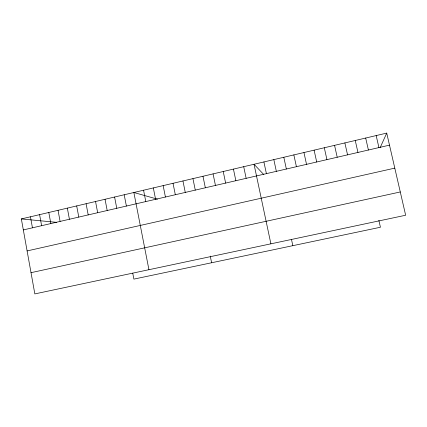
<?xml version="1.0" encoding="UTF-8"?>
<svg xmlns="http://www.w3.org/2000/svg" width="427" height="427" viewBox="0 0 427 427"><rect width="100%" height="100%" fill="white"/><g stroke="black" fill="none" stroke-linecap="round" stroke-linejoin="round"><path stroke-width="0.64" d="M380.174 147.614L386.723 133.096L21.35 218.934L34.838 293.904L405.65 215.24L386.723 133.096M23.33 229.929L389.499 145.137M27.104 250.927L394.794 168.131M31.016 272.677L400.286 191.963M21.35 218.934L56.583 222.334M157.462 199.169L133.859 192.502L148.938 269.699M263.774 174.558L254.033 164.267L270.894 243.828M376.171 135.572L378.925 147.587M365.683 138.038L368.41 150.021M378.861 220.321L380.43 227.244L133.891 279.109L132.749 273.184M355.253 140.488L357.954 152.444M344.877 142.928L347.557 154.852M334.56 145.351L337.213 157.243M324.301 147.758L326.933 159.623M314.096 150.16L316.706 161.993M303.949 152.54L306.533 164.347M293.856 154.91L296.418 166.69M283.816 157.269L286.357 169.023M291.508 239.51L292.831 245.669M273.835 159.618L276.349 171.339M263.907 161.95L266.4 173.645M243.705 166.695L246.155 178.331M233.436 169.108L235.864 180.712M223.225 171.505L225.632 183.082M213.073 173.89L215.454 185.441M202.974 176.26L205.339 187.784M210.255 256.115L211.611 262.754M192.94 178.619L195.278 190.111M182.953 180.968L185.27 192.428M173.026 183.3L175.321 194.733M163.151 185.617L165.425 197.023M153.336 187.923L155.588 199.302M143.568 190.218L145.799 201.571M124.198 194.771L126.392 206.065M114.596 197.023L116.763 208.296M105.042 199.27L107.193 210.511M95.541 201.501L97.671 212.715M86.089 203.722L88.202 214.909M76.689 205.931L78.781 217.087M67.343 208.125L69.414 219.259M58.045 210.308L60.1 221.416M48.801 212.481L50.834 223.561M39.599 214.642L41.616 225.696M30.45 216.793L32.447 227.821"/></g></svg>
